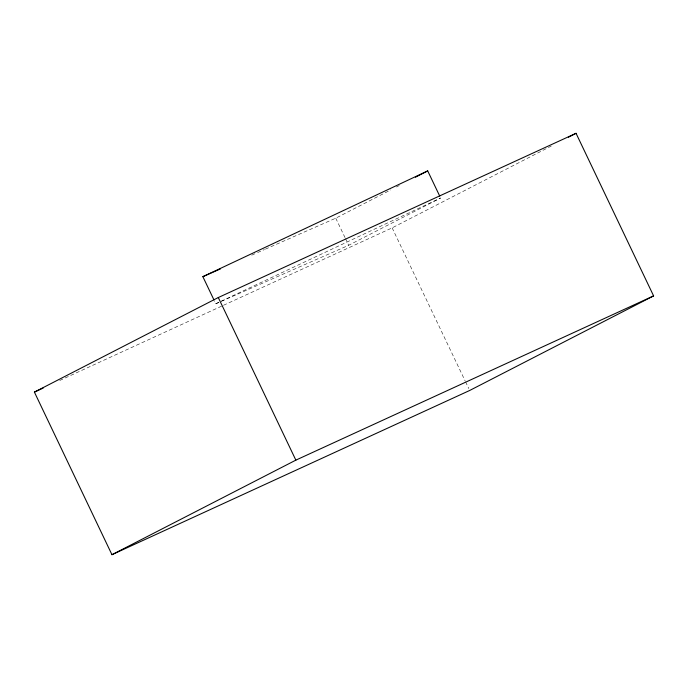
<?xml version="1.0" encoding="UTF-8"?>
<svg xmlns="http://www.w3.org/2000/svg" width="688" height="688" viewBox="0 0 688 688"><rect width="100%" height="100%" fill="white"/><g stroke="black" fill="none" stroke-linecap="round" stroke-linejoin="round"><path stroke-width="0.52" stroke-dasharray="3.44 2.58" d="M265.396 249.142L335.753 218.182L390.741 189.914M396.426 186.99L399.272 185.528M215.791 303.761L348.678 245.281L440.63 197.998L215.791 303.761L214.398 300.854M223.505 305.283L392.143 227.866L551.269 146.037M59.744 380.473L222.534 305.73M251.722 255.162L256.607 253.012M257.579 252.582L264.424 249.572M392.143 227.866L465.079 380.782M465.544 381.754L468.777 388.531M335.753 218.182L344.989 237.541M345.453 238.512L348.678 245.281"/><path stroke-width="1.03" d="M415.389 177.237L427.704 170.899L439.709 196.063M34.4 392.108L218.302 297.534L576.045 133.3L653.6 295.892L469.698 390.466L111.955 554.7L34.4 392.108L43.172 388.075M568.426 137.222L576.045 133.3M111.955 554.7L295.857 460.134L653.6 295.892M213.942 299.891L202.865 276.662L427.704 170.899M202.865 276.662L220.452 268.922M218.302 297.534L295.857 460.134"/></g></svg>
